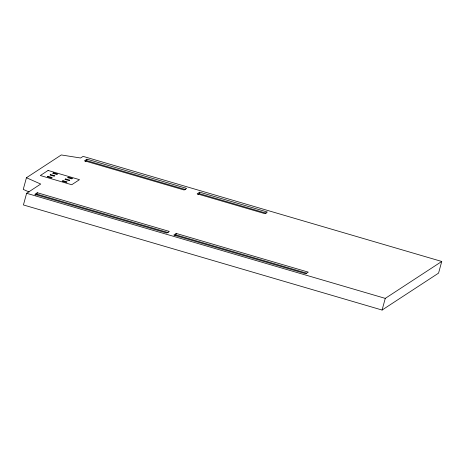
<?xml version="1.0" encoding="UTF-8"?>
<svg xmlns="http://www.w3.org/2000/svg" width="465" height="465" viewBox="0 0 465 465"><rect width="100%" height="100%" fill="white"/><g stroke="black" fill="none" stroke-linecap="round" stroke-linejoin="round"><path stroke-width="0.7" d="M26.441 177.735L40.722 184.053L26.61 193.283L23.419 204.949L382.079 310.045L438.559 273.129L441.75 261.464L83.09 156.368L80.596 157.995L61.304 154.955L26.441 177.735L23.25 189.406L29.092 191.987M35.427 195.108L36.915 194.138L37.299 192.731L169.318 231.419L166.836 233.041L34.817 194.358L37.299 192.731M85.112 161.553L86.6 160.582L86.984 159.175L186.634 188.377L184.152 189.999L84.502 160.803L86.984 159.175M174.875 235.499L175.869 234.854L176.252 233.447L308.266 272.135L305.784 273.757L173.765 235.075L176.252 233.447M197.794 194.573L199.287 193.603L199.671 192.196L267.334 212.023L264.847 213.65L197.183 193.824L199.671 192.196M382.079 310.045L385.27 298.379L441.75 261.464M86.6 160.582L185.552 189.575M199.287 193.603L266.259 213.226M36.915 194.138L168.243 232.616M175.869 234.854L306.493 273.129M26.61 193.283L385.27 298.379M48.081 170.457L40.316 175.532L71.732 184.739L79.498 179.659L48.081 170.457M48.046 176.322L47.354 176.77L51.493 177.979L52.179 177.531L48.046 176.322M50.714 174.578L50.028 175.026L54.161 176.235L54.847 175.787L50.714 174.578M53.382 172.835L52.696 173.282L56.829 174.491L57.515 174.044L53.382 172.835M62.99 180.699L62.304 181.147L66.437 182.361L67.123 181.908L62.99 180.699M65.658 178.955L64.972 179.403L69.105 180.618L69.791 180.164L65.658 178.955M68.326 177.212L67.64 177.659L71.773 178.874L72.459 178.421L68.326 177.212"/></g></svg>
